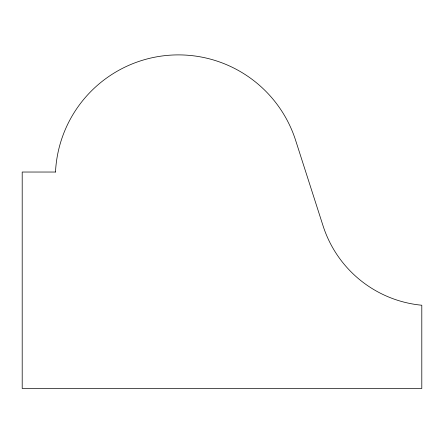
<?xml version="1.0" encoding="UTF-8"?>
<svg xmlns="http://www.w3.org/2000/svg" width="444" height="444" viewBox="0 0 444 444"><rect width="100%" height="100%" fill="white"/><g stroke="black" fill="none" stroke-linecap="round" stroke-linejoin="round"><path stroke-width="0.67" d="M55.5 172.033L22.2 172.033L22.2 388.483L421.8 388.483L421.8 305.233A115.04 115.04 0 0 1 323.066 225.857L295.632 140.36A123.082 123.082 0 0 0 55.5 172.033"/></g></svg>
